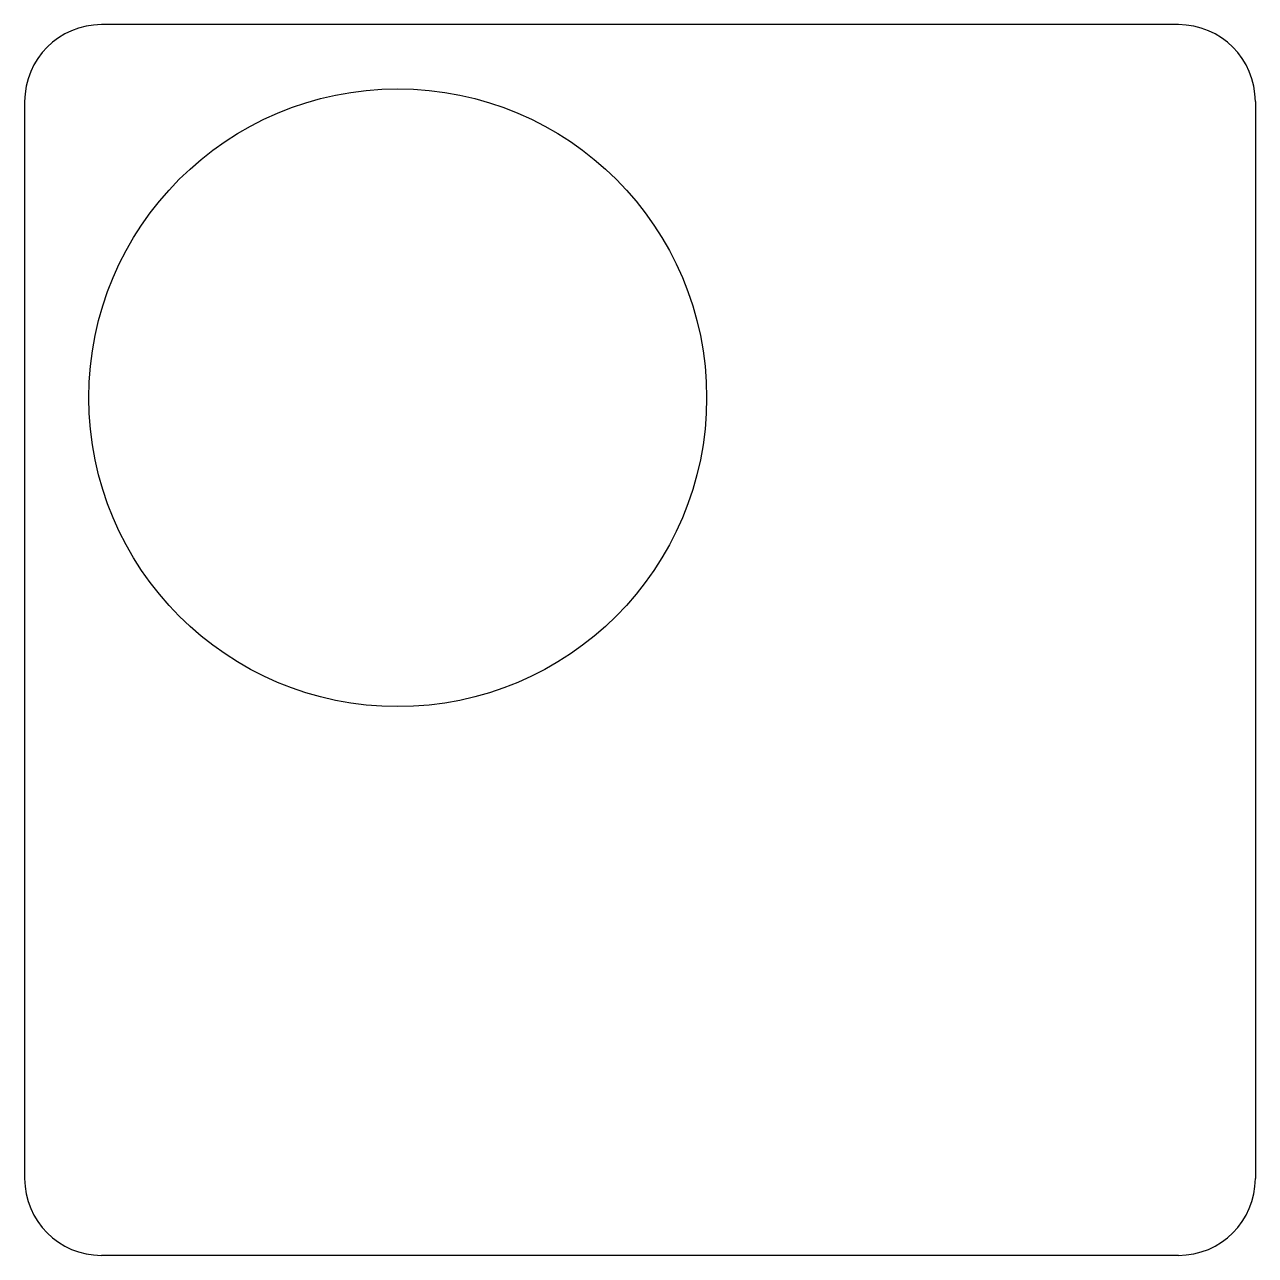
# Model space of a CAD drawing. Extents: x -17.6 to 7.8, y -2.6 to 22.8.
import ezdxf

# ---------------------------------------------------------------- set-up
doc = ezdxf.new("R2010")
doc.units = 0
doc.header["$MEASUREMENT"] = 0
doc.layers.add('VISIBLE', color=7, linetype='CONTINUOUS')

msp = doc.modelspace()

# ---------------------------------------------------------------- linework, layer by layer
at = {"layer": 'VISIBLE'}
for p, q in [((6.242, 22.802), (-15.983, 22.802)), ((-17.57, 21.214), (-17.57, -1.011)), ((7.83, 21.214), (7.83, -1.011)), ((6.242, -2.598), (-15.983, -2.598))]:
    msp.add_line(p, q, dxfattribs=at)
msp.add_circle((-9.87, 15.102), 6.375, dxfattribs=at)
for centre, start, end in [((-15.983, 21.214), 90, 180), ((6.242, 21.214), 0, 90), ((-15.983, -1.011), 180, 270), ((6.242, -1.011), 270, 0)]:
    msp.add_arc(centre, 1.587, start, end, dxfattribs=at)

doc.saveas('drawing.dxf')
